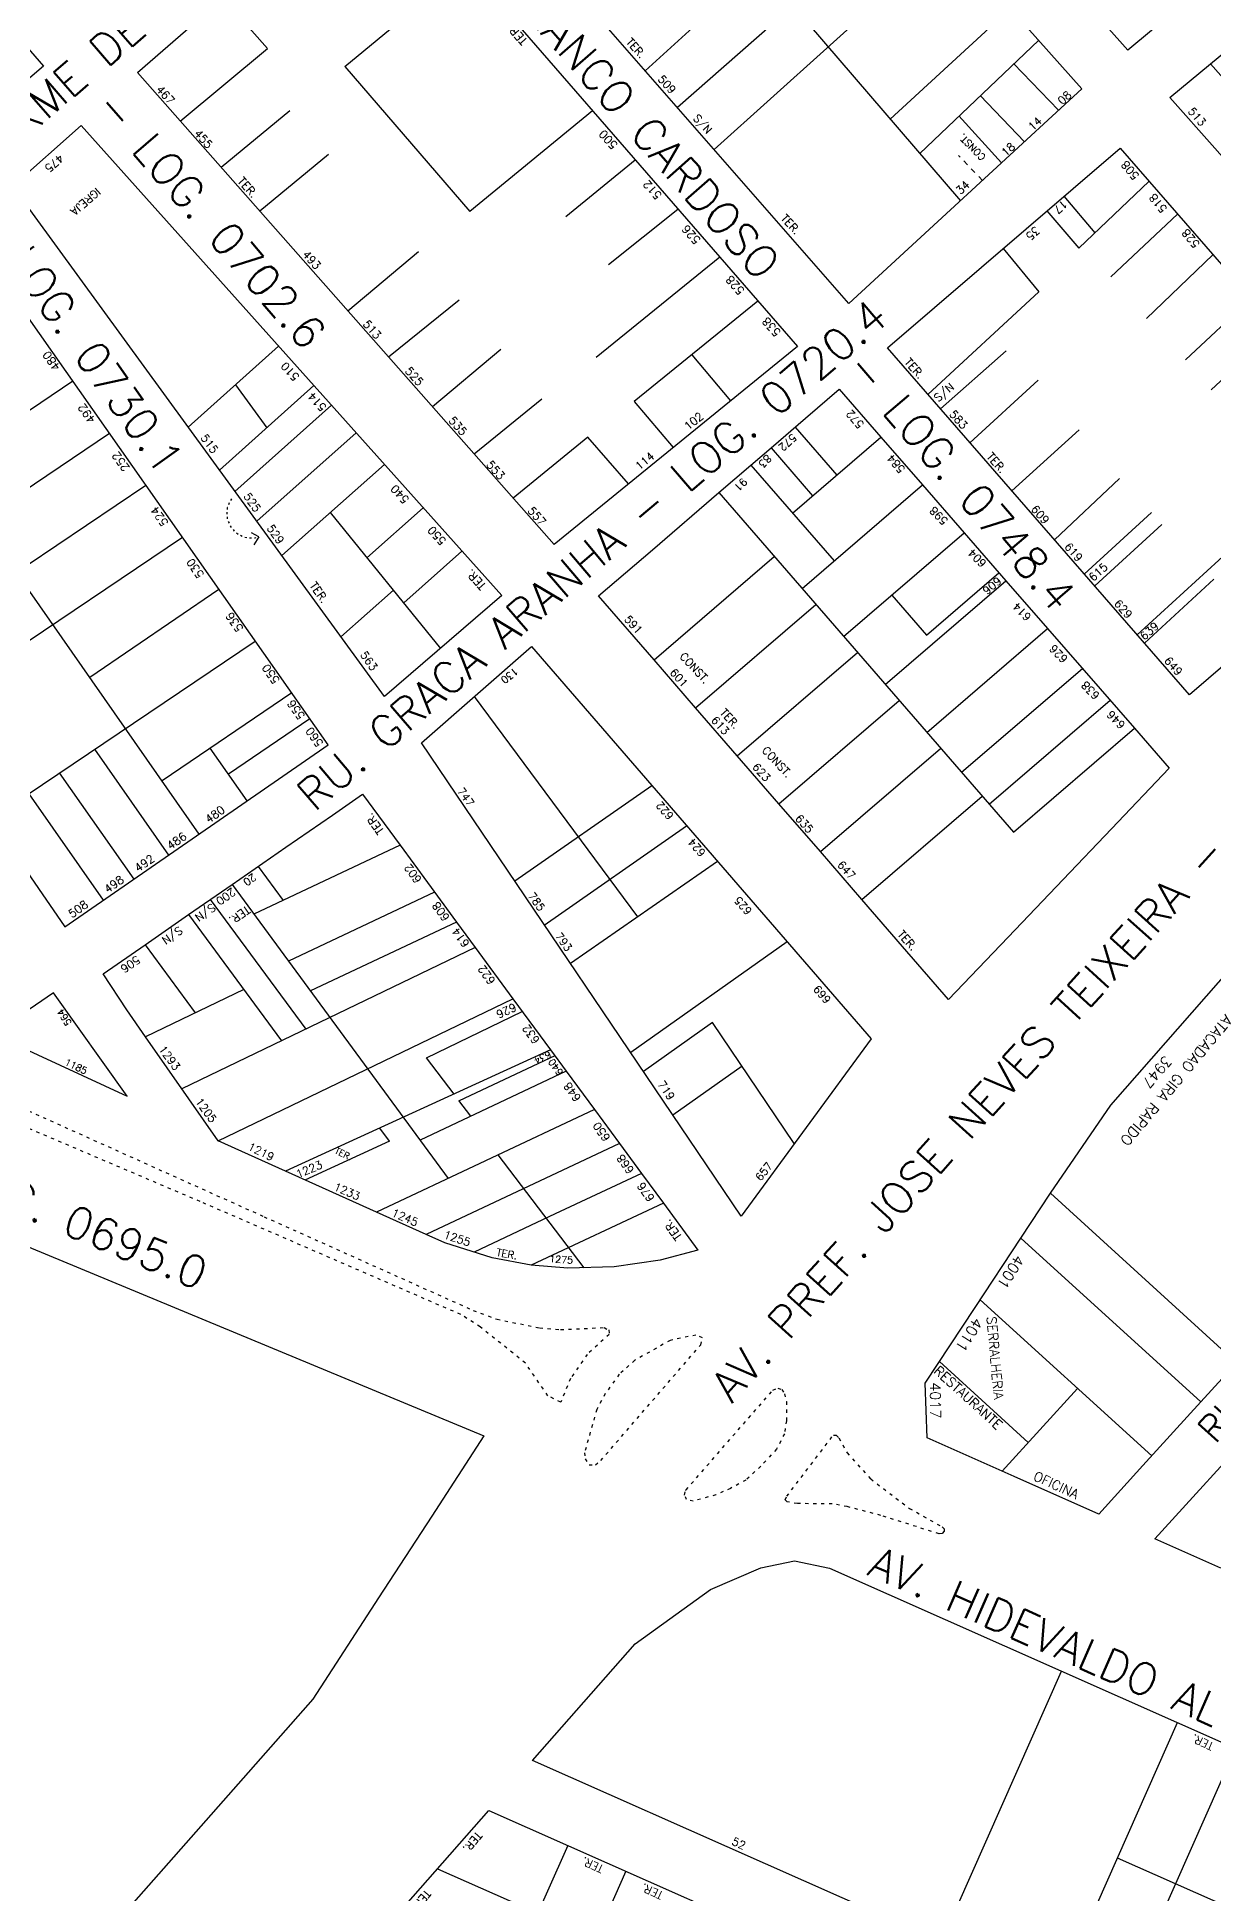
# Model space of a CAD drawing. Extents: x 714896 to 749292, y 8417558 to 8447149.
# Drawn here: x 740214.9 to 740437.4, y 8424591.9 to 8424942.9 of the extents above; entities that cross this region are included whole.
import ezdxf

# ---------------------------------------------------------------- set-up
doc = ezdxf.new("R2010")
doc.units = 0
doc.header["$MEASUREMENT"] = 0
doc.linetypes.add('ACAD_ISO03W100', pattern=[30, 12, -18])
for name, color, linetype in [('LOTE', 7, 'CONTINUOUS'), ('NUM-PORTA', 7, 'CONTINUOUS'), ('QUADRA', 6, 'CONTINUOUS'), ('TEXTO', 7, 'CONTINUOUS'), ('TEXTODERUA', 3, 'CONTINUOUS')]:
    doc.layers.add(name, color=color, linetype=linetype)
doc.styles.add('ROMANS', font='ROMANS.SHX', dxfattribs={"height": 1.5})

msp = doc.modelspace()

# ---------------------------------------------------------------- linework, layer by layer
at = {"layer": 'LOTE', "color": 7}
for p, q in [((740329.92, 8424936.51, 518.57), (740373.74, 8424976.51, 517.75)), ((740380.64, 8424968.78, 517.75), (740335.98, 8424929.57, 518.57)), ((740387.19, 8424961.43, 517.75), (740342.95, 8424921.6, 518.57)), ((740273.09, 8424937.32, 521.75), (740296.15, 8424956.34, 520.94)), ((740258.44, 8424940.72, 521.93), (740250.09, 8424950.22, 522.55)), ((740357.84, 8424948.76, 518.84), (740389.51, 8424911.92, 520.62)), ((740398.94, 8424948.24, 517.75), (740376.25, 8424927.34, 518.97)), ((740241.94, 8424927.01, 521.07), (740258.44, 8424940.72, 521.67)), ((740404.28, 8424942.25, 517.75), (740381.83, 8424920.86, 519.35)), ((740273.09, 8424937.32, 521.75), (740296.73, 8424909.89, 521.64)), ((740408.07, 8424929.03, 520.62), (740399.58, 8424937.85, 518.65)), ((740401.61, 8424923.07, 520.62), (740393.28, 8424931.85, 519.1)), ((740262.7, 8424928.91, 521.66), (740249.73, 8424918.19, 521.07)), ((740319.96, 8424928.92, 520.94), (740296.73, 8424909.89, 521.64)), ((740397.3, 8424919.11, 520.62), (740389.22, 8424927.96, 519.24)), ((740270, 8424920.68, 521.66), (740257.03, 8424909.97, 521.07)), ((740314.87, 8424908.96, 521.56), (740327.99, 8424919.68, 520.94)), ((740411.88, 8424902.97), (740425.19, 8424915.61)), ((740409.08, 8424912.78), (740414.96, 8424905.9)), ((740322.93, 8424899.86, 521.63), (740336.08, 8424910.37, 520.94)), ((740405.86, 8424910.01), (740411.88, 8424902.97)), ((740417.98, 8424897.57), (740430.58, 8424909.42)), ((740287, 8424902.27, 521.56), (740273.67, 8424891.09, 521.07)), ((740343.99, 8424901.27, 520.94), (740320.6, 8424882.28, 521.91)), ((740397.58, 8424902.9), (740404.36, 8424894.72)), ((740424.69, 8424889.7), (740437.28, 8424901.73)), ((740404.36, 8424894.72), (740383.37, 8424875.31)), ((740245.57, 8424792.21, 521.15), (740176.42, 8424891.12, 520.2)), ((740294.71, 8424893.16, 521.59), (740281.37, 8424882.38, 521.07)), ((740351.22, 8424892.98, 520.94), (740327.84, 8424873.99, 521.91)), ((740432.1, 8424881.87), (740444.51, 8424893.43)), ((740436.94, 8424876.19), (740449.41, 8424887.8)), ((740302.59, 8424883.83, 521.66), (740289.7, 8424872.95, 521.07)), ((740398.19, 8424883.56), (740385.75, 8424872.58)), ((740338.7, 8424882.82, 521.91), (740346.06, 8424874.09, 523.1)), ((740221.67, 8424877.8), (740172.12, 8424844.45)), ((740404.23, 8424878.03), (740391.32, 8424866.19)), ((740310.36, 8424874.42, 521.81), (740297.57, 8424864.03, 521.07)), ((740327.84, 8424873.99, 521.91), (740335.2, 8424865.26, 523.1)), ((740178.92, 8424834.56), (740228.57, 8424867.98)), ((740319.02, 8424867.25, 522.13), (740304.92, 8424855.72, 521.07)), ((740326.77, 8424858.4, 523.1), (740319.02, 8424867.25, 522.13)), ((740411.98, 8424868.64), (740399.24, 8424857.09)), ((740419.58, 8424859.43), (740407.3, 8424847.85)), ((740185.72, 8424824.68), (740235.47, 8424858.16)), ((740425.63, 8424853.02), (740412.94, 8424841.37)), ((740427.6, 8424850.76), (740414.91, 8424839.11)), ((740445.38, 8424850.4), (740422.97, 8424829.86)), ((740192.52, 8424814.79), (740242.36, 8424848.34)), ((740224.84, 8424821.85, -1.8), (740249.26, 8424838.52)), ((740437.45, 8424840.37), (740424.31, 8424828.32)), ((740206.13, 8424795.02), (740256.16, 8424828.7)), ((740263.05, 8424818.88), (740238.52, 8424802.28, -1.06)), ((740328.48, 8424776.56, 523.21), (740297.63, 8424818.24, 521.31)), ((740266.5, 8424813.97), (740251.07, 8424803.53, -0.67)), ((740239.81, 8424788.23, 521.15), (740225.8, 8424808.26, 520.96)), ((740254.61, 8424798.46, 521.15), (740247.63, 8424808.45, 521.05)), ((740233.23, 8424783.68, 521.15), (740219.16, 8424803.79, 520.95)), ((740227.47, 8424779.7, 521.15), (740213.41, 8424799.81, 520.95)), ((740331.18, 8424801.34, 521.31), (740305.25, 8424783.31, 522.95)), ((740283.54, 8424790.08), (740255.9, 8424777.05)), ((740343.57, 8424787.03, 521.31), (740315.78, 8424767.74, 522.95)), ((740290.06, 8424781.22), (740262.42, 8424768.19)), ((740294.21, 8424775.58), (740266.57, 8424762.56)), ((740356.74, 8424771.84, 521.31), (740327.16, 8424750.89, 522.95)), ((740297.77, 8424770.75), (740242.28, 8424744.05)), ((740253.96, 8424762.82), (740235.42, 8424753.9)), ((740249.14, 8424734.2), (740304.88, 8424761.08)), ((740288.52, 8424749.92), (740306.66, 8424758.67)), ((740342.62, 8424756.59), (740329.55, 8424747.33)), ((740312, 8424751.42), (740261.9, 8424728.45)), ((740312.83, 8424750.29), (740294.73, 8424741.77)), ((740314.96, 8424747.39), (740287.31, 8424734.37)), ((740348.22, 8424748.3), (740335.15, 8424739.05)), ((740320.29, 8424740.14), (740279.07, 8424720.72)), ((740281.57, 8424734.16), (740265.55, 8424726.81)), ((740325.04, 8424733.7), (740288.49, 8424716.48)), ((740329.19, 8424728.06), (740312.9, 8424720.39)), ((740333.33, 8424722.42), (740308.34, 8424710.74)), ((740312.9, 8424720.39), (740297.57, 8424713.17))]:
    msp.add_line(p, q, dxfattribs=at)
at = {"layer": 'LOTE', "color": 7, "ltscale": 0.1}
for p, q in [((740389.47, 8424920.17, 519.76), (740389.15, 8424920.5, 519.71)), ((740390.87, 8424918.72, 519.98), (740390.17, 8424919.45, 519.86)), ((740392.27, 8424917.25, 520.26), (740391.57, 8424917.98, 520.11)), ((740393.68, 8424915.77, 520.62), (740392.97, 8424916.51, 520.43))]:
    msp.add_line(p, q, dxfattribs=at)
at = {"layer": 'LOTE', "color": 7, "ltscale": 0.3}
for p, q in [((740315.25, 8424601), (740292.54, 8424549.81)), ((740290.61, 8424596.61, 517.02), (740309.57, 8424588.2, 517.02)), ((740326.21, 8424596.13, 517.02), (740303.51, 8424544.94, 517.02))]:
    msp.add_line(p, q, dxfattribs=at)
at = {"layer": 'LOTE', "color": 7, "linetype": 'CONTINUOUS'}
msp.add_lwpolyline([(740436.82, 8424937.84), (740445.09, 8424928.52)], dxfattribs=at)
at = {"layer": 'LOTE', "color": 7}
for points in [[(740260.56, 8424884.44), (740243.48, 8424869.11)], [(740267.23, 8424876.99), (740249.37, 8424861.03)], [(740270.56, 8424873.26), (740252.32, 8424856.99)]]:
    msp.add_lwpolyline(points, dxfattribs=at)
at = {"layer": 'LOTE', "color": 7, "flags": 128}
for points in [[(740252.41, 8424877.13), (740258.32, 8424869.03)], [(740357.77, 8424852.9), (740374.48, 8424867.25)], [(740358.25, 8424869.13), (740366.11, 8424860.07)], [(740353.7, 8424865.22), (740361.56, 8424856.16)], [(740349.9, 8424861.97), (740365.63, 8424843.84)], [(740343.83, 8424856.76), (740399.53, 8424792.55)], [(740359.56, 8424838.63), (740382.36, 8424858.2)], [(740367.43, 8424829.56), (740390.24, 8424849.16)], [(740331.58, 8424825.14), (740354.32, 8424844.67)], [(740383.08, 8424829.82), (740396.81, 8424841.62)], [(740375.29, 8424820.5), (740398.13, 8424840.11)], [(740339.44, 8424816.08), (740362.18, 8424835.61)], [(740376.53, 8424837.38), (740383.08, 8424829.82)], [(740383.15, 8424811.43), (740406.01, 8424831.06)], [(740347.31, 8424807.02), (740370.05, 8424826.54)], [(740389.71, 8424803.88), (740412.58, 8424823.52)], [(740355.17, 8424797.95), (740377.91, 8424817.48)], [(740394.96, 8424797.85), (740417.84, 8424817.49)], [(740399.53, 8424792.55), (740422.43, 8424812.21)], [(740363.03, 8424788.89), (740385.77, 8424808.41)], [(740370.9, 8424779.82), (740393.64, 8424799.35)], [(740256.7, 8424786.08), (740261.43, 8424779.66)], [(740251.76, 8424782.67), (740292.65, 8424727.12)], [(740247.65, 8424779.82), (740265.69, 8424755.31)], [(740243.54, 8424776.98), (740261.11, 8424753.11)], [(740235.32, 8424771.29), (740244.8, 8424758.41)], [(740293.75, 8424743.05), (740288.52, 8424749.92)], [(740296.92, 8424738.9), (740294.68, 8424741.84)], [(740281.57, 8424734.16), (740279.7, 8424736.61)], [(740318.34, 8424710.23), (740302.07, 8424731.56)]]:
    msp.add_lwpolyline(points, dxfattribs=at)
at = {"layer": 'LOTE', "color": 7, "linetype": 'CONTINUOUS', "flags": 128}
for points in [[(740256.44, 8424851.33), (740275.23, 8424868.05)], [(740261.15, 8424844.87), (740280.57, 8424862.09)], [(740270.33, 8424853.01), (740291.2, 8424827.32)], [(740277.28, 8424844.46), (740287.91, 8424853.89)], [(740256.82, 8424848.39), (740255.46, 8424849.18)], [(740256.82, 8424848.39), (740255.89, 8424846.89)], [(740284.22, 8424835.92), (740295.24, 8424845.69)], [(740272.34, 8424829.51), (740282.27, 8424838.32)], [(740358.1, 8424733.7), (740342.62, 8424756.59)]]:
    msp.add_lwpolyline(points, dxfattribs=at)
at = {"layer": 'LOTE', "color": 7, "linetype": 'ACAD_ISO03W100', "ltscale": 0.03, "flags": 128}
msp.add_lwpolyline([(740251.63, 8424855.58), (740251.28, 8424855.02), (740250.87, 8424853.93), (740250.75, 8424852.72), (740250.88, 8424851.73), (740251.38, 8424850.5), (740252.18, 8424849.48), (740253, 8424848.85), (740254.12, 8424848.36), (740254.8, 8424848.22), (740256.16, 8424848.24), (740256.82, 8424848.39)], dxfattribs=at)
at = {"layer": 'LOTE', "color": 7, "linetype": 'CONTINUOUS', "elevation": 522.95, "flags": 128}
msp.add_lwpolyline([(740310.8, 8424774.99), (740337.73, 8424793.78)], dxfattribs=at)
at = {"layer": 'LOTE', "color": 7, "linetype": 'ACAD_ISO03W100', "ltscale": 0.05, "elevation": 517.33}
msp.add_lwpolyline([(740177.7, 8424755.87), (740257.82, 8424719.87), (740297.37, 8424702.16), (740301.88, 8424700.48), (740309.95, 8424698.85), (740313.88, 8424698.53), (740322.11, 8424698.91), (740323, 8424698.46), (740323.08, 8424697.63), (740318.95, 8424693.85), (740315.77, 8424689.28), (740313.93, 8424684.78), (740313.93, 8424684.78), (740311.51, 8424686.03), (740307.24, 8424692.17), (740298.7, 8424699.05), (740295, 8424701.39), (740245.71, 8424722.75), (740182.12, 8424749.84)], dxfattribs=at)
at = {"layer": 'LOTE', "color": 7, "ltscale": 0.3}
for points, elevation in [([(740441.73, 8424692.27), (740441.73, 8424692.27), (740406.53, 8424724.29)], 512.45), ([(740400.97, 8424715.83), (740435, 8424684.87)], 512.45), ([(740393.25, 8424704.15), (740425.69, 8424674.64)], 512.45), ([(740385.54, 8424692.47), (740402.34, 8424677.18)], 512.45), ([(740397.42, 8424671.77), (740411.65, 8424687.41)], 512.45), ([(740385.93, 8424582.77), (740408.63, 8424633.96)], 517.02), ([(740407.86, 8424573.04), (740430.57, 8424624.23)], 517.02), ([(740441.54, 8424619.36), (740418.83, 8424568.17)], 517.02), ([(740452.13, 8424584.04), (740419.22, 8424598.63)], 517.02)]:
    msp.add_lwpolyline(points, dxfattribs=dict(at, elevation=elevation))
at = {"layer": 'LOTE', "color": 7, "linetype": 'ACAD_ISO03W100', "ltscale": 0.05}
for points, elevation in [([(740321.5, 8424673.76), (740340.39, 8424695.66), (740340.75, 8424696.97), (740339.5, 8424697.5), (740334.62, 8424696.49), (740327.95, 8424692.73), (740324.99, 8424690.08), (740322.35, 8424686.43), (740320.73, 8424683.45), (740318.43, 8424675.25), (740318.54, 8424674.09), (740319.29, 8424672.96), (740320.49, 8424672.96), (740321.5, 8424673.76)], 517.19), ([(740337.63, 8424668.24), (740354.06, 8424687.1), (740354.97, 8424687.45), (740355.71, 8424687.18), (740356.23, 8424686.41), (740356.6, 8424684.91), (740356.62, 8424681.31), (740356.23, 8424678.83), (740354.76, 8424675.92), (740351.74, 8424672.7), (740348.94, 8424670.09), (740346.04, 8424668.51), (740343.24, 8424667.28), (740338.97, 8424666.11), (740337.74, 8424666.38), (740337.35, 8424667.25), (740337.53, 8424668.09), (740337.63, 8424668.24)], 517.3), ([(740385.47, 8424659.93), (740374.46, 8424663.39), (740368.12, 8424665.07), (740365.27, 8424665.6), (740358.68, 8424665.63), (740356.76, 8424665.97), (740356.38, 8424666.37), (740356.67, 8424667.02), (740365.48, 8424678.57), (740366.01, 8424678.57), (740366.54, 8424678.05), (740368.09, 8424675.21), (740372.55, 8424670.29), (740379.88, 8424664.73), (740386.07, 8424661.23), (740386.43, 8424660.86), (740386.43, 8424660.41), (740386.09, 8424659.98), (740385.47, 8424659.93)], 517.6)]:
    msp.add_lwpolyline(points, close=True, dxfattribs=dict(at, elevation=elevation))
at = {"layer": 'QUADRA', "color": 6}
for points in [[(740216.13, 8424937.36), (740202.43, 8424925.72), (740109.13, 8425056.95), (740111.14, 8425058.4), (740216.13, 8424937.36)], [(740332.91, 8425022.33), (740412.49, 8424933.09), (740368.41, 8424892.49), (740288.97, 8424983.34), (740332.91, 8425022.33)], [(740358.68, 8424884.38), (740312.69, 8424846.92), (740233.89, 8424936.15), (740279.36, 8424975.67), (740358.68, 8424884.38)], [(740506.02, 8424899.04), (740497.86, 8424890.16), (740489.69, 8424881.28), (740481.53, 8424872.41), (740471.37, 8424883.85), (740461.51, 8424894.96), (740453.55, 8424903.94), (740442.93, 8424915.9), (740437.62, 8424921.89), (740429.13, 8424931.45), (740436.82, 8424937.84), (740456.83, 8424954.47), (740464.54, 8424945.78), (740472.51, 8424936.81), (740480.47, 8424927.83), (740488.44, 8424918.86), (740497.23, 8424908.95), (740506.02, 8424899.04)], [(740223.2, 8424926.16), (740302.78, 8424837.28), (740280.59, 8424818.2), (740210.28, 8424914.67), (740223.2, 8424926.16)], [(740476.86, 8424856.31), (740432.85, 8424818.52), (740375.7, 8424884.12), (740419.7, 8424921.9), (740476.86, 8424856.31)], [(740220.15, 8424774.64), (740269.95, 8424809.06), (740200.61, 8424907.78), (740151.71, 8424874.11), (740220.15, 8424774.64)], [(740387.28, 8424760.94), (740378.57, 8424770.98), (740370.9, 8424779.82), (740363.03, 8424788.89), (740355.17, 8424797.95), (740347.31, 8424807.02), (740339.44, 8424816.08), (740331.58, 8424825.14), (740321.09, 8424837.23), (740331.26, 8424845.96), (740343.83, 8424856.76), (740349.9, 8424861.97), (740353.7, 8424865.22), (740360.24, 8424870.84), (740366.6, 8424876.3), (740374.48, 8424867.25), (740382.36, 8424858.2), (740390.24, 8424849.16), (740398.13, 8424840.11), (740406.01, 8424831.06), (740412.93, 8424823.12), (740422.43, 8424812.21), (740429, 8424804.67), (740418.07, 8424793.22), (740408.94, 8424783.65), (740398.52, 8424772.72), (740387.28, 8424760.94)], [(740308.39, 8424827.65), (740372.63, 8424753.49), (740348.03, 8424719.99), (740287.57, 8424809.43), (740308.39, 8424827.65)], [(740231.94, 8424742.69), (740217.97, 8424762.21), (740206.5, 8424754.4), (740231.94, 8424742.69)]]:
    msp.add_lwpolyline(points, close=True, dxfattribs=at)
for points, elevation in [([(740433.85, 8424950.98), (740421.16, 8424940.43), (740421.16, 8424940.43), (740409.87, 8424953.15)], 516.84), ([(740438.77, 8424653.42), (740426.3, 8424658.96), (740446.5, 8424681.16)], 512.45)]:
    msp.add_lwpolyline(points, dxfattribs=dict(at, elevation=elevation))
for points, elevation in [([(740383.2, 8424678.07), (740382.87, 8424688.43), (740392.3, 8424702.71), (740400.97, 8424715.83), (740406.53, 8424724.29), (740417.95, 8424740.94), (740441.06, 8424767.24), (740447.65, 8424774.76), (740467.22, 8424797.11), (740480.6, 8424812.38), (740506.49, 8424788.82), (740519.12, 8424777.33), (740485.47, 8424740.35), (740478.74, 8424732.95), (740459.94, 8424712.29), (740441.73, 8424692.27), (740435, 8424684.87), (740424.04, 8424672.82), (740415.7, 8424663.66), (740399.7, 8424670.75), (740383.2, 8424678.07)], 512.45), ([(740440.77, 8424558.44), (740308.61, 8424617.07), (740318.3, 8424628.09), (740327.99, 8424639.1), (740342.22, 8424649.41), (740351.78, 8424653.51), (740358.11, 8424654.82), (740364.76, 8424653.43), (740463.48, 8424609.63), (740440.77, 8424558.44)], 517.02), ([(740300.31, 8424607.63), (740435.91, 8424547.47), (740413.2, 8424496.28), (740261.54, 8424563.56), (740300.31, 8424607.63)], 517.02)]:
    msp.add_lwpolyline(points, close=True, dxfattribs=dict(at, elevation=elevation))
at = {"layer": 'QUADRA', "linetype": 'CONTINUOUS'}
msp.add_lwpolyline([(740276.43, 8424799.74), (740283.54, 8424790.08), (740288.72, 8424783.05), (740294.21, 8424775.58), (740297.77, 8424770.75), (740304.88, 8424761.08), (740312, 8424751.42), (740314.96, 8424747.39), (740320.29, 8424740.14), (740325.04, 8424733.7), (740329.19, 8424728.06), (740333.33, 8424722.42), (740339.85, 8424713.57), (740332.72, 8424711.67), (740324.03, 8424710.38), (740315.28, 8424710.15), (740308.34, 8424710.74), (740300.96, 8424712.11), (740291.99, 8424714.91), (740288.49, 8424716.48), (740279.07, 8424720.72), (740261.9, 8424728.45), (740249.14, 8424734.2), (740243.62, 8424742.13), (740235.42, 8424753.9), (740231.87, 8424758.99), (740227.39, 8424765.8), (740235.32, 8424771.29), (740243.54, 8424776.98), (740251.76, 8424782.67), (740261.95, 8424789.72), (740270.75, 8424795.81)], close=True, dxfattribs=at)
at = {"layer": 'QUADRA', "color": 6, "linetype": 'CONTINUOUS'}
msp.add_lwpolyline([(740151.93, 8424739.56), (740299.37, 8424678.47), (740289.52, 8424663.27), (740279.49, 8424647.81), (740267.06, 8424628.64), (740229.83, 8424586.5)], dxfattribs=at)

# ---------------------------------------------------------------- texts
at = {"layer": 'NUM-PORTA', "color": 7, "style": 'ROMANS'}
for s, height, rotation, p in [('467', 1.525, 311.9182, (740237.3, 8424932.9)), ('509', 1.485, 312.6631, (740332.17, 8424934.83)), ('08', 1.513, 43.0369, (740408.79, 8424929.97)), ('S/N', 1.485, 312.6631, (740338.85, 8424927.44)), ('14', 1.512, 43.0283, (740403.18, 8424925.06)), ('455', 1.526, 312.0123, (740244.48, 8424924.57)), ('500', 1.545, 132.0554, (740324.8, 8424922.53)), ('18', 1.513, 42.5271, (740398.11, 8424920.21)), ('475', 1.495, 220.5335, (740219.12, 8424920.85)), ('508', 1.515, 130.0047, (740423.43, 8424916.69)), ('512', 1.545, 132.0397, (740333.14, 8424913.04)), ('34', 1.512, 43.0199, (740389.52, 8424913.01)), ('17', 1.516, 222.7994, (740408.89, 8424912.2)), ('518', 1.515, 129.9111, (740428.71, 8424910.46)), ('526', 1.545, 132.0397, (740340.49, 8424904.58)), ('35', 1.516, 222.7994, (740403.65, 8424907.21)), ('528', 1.514, 129.8951, (740434.89, 8424903.79)), ('528', 1.545, 132.0397, (740348.79, 8424895.02)), ('513', 1.526, 312.0203, (740276.38, 8424888.54)), ('538', 1.545, 132.0397, (740355.66, 8424887.12)), ('480', 1.537, 125.494, (740219.38, 8424880.48)), ('510', 1.514, 132.5833, (740264.59, 8424878.72)), ('525', 1.526, 312.0061, (740284.37, 8424879.68)), ('S/N', 1.515, 39.9088, (740385.29, 8424873.81)), ('492', 1.537, 125.4927, (740226.04, 8424870.54)), ('514', 1.514, 132.5833, (740269.73, 8424872.98)), ('535', 1.526, 311.9994, (740292.59, 8424870.31)), ('102', 1.516, 39.1438, (740338.03, 8424868.46)), ('572', 1.484, 131.1859, (740371.38, 8424869.71)), ('583', 1.515, 311.6939, (740387.3, 8424871.51)), ('515', 1.514, 306.5815, (740245.73, 8424867.12)), ('572', 1.438, 222.6589, (740357.72, 8424868.03)), ('252', 1.536, 125.4779, (740232.47, 8424861.45)), ('553', 1.526, 312.0034, (740299.75, 8424861.96)), ('114', 1.516, 39.1438, (740328.77, 8424860.91)), ('83', 1.438, 225.6695, (740352.9, 8424864.09)), ('584', 1.484, 131.1859, (740379.14, 8424861.24)), ('91', 1.438, 225.6695, (740348.32, 8424859.65)), ('525', 1.514, 305.2572, (740253.85, 8424856.07)), ('524', 1.537, 125.4826, (740239.8, 8424851.08)), ('557', 1.526, 311.9203, (740307.55, 8424853.26)), ('598', 1.486, 134.6832, (740387.26, 8424851.54)), ('609', 1.514, 311.6757, (740402.75, 8424853.56)), ('529', 1.514, 305.2572, (740258.26, 8424850.03)), ('604', 1.486, 134.6784, (740394.56, 8424843.52)), ('619', 1.514, 311.6846, (740409.07, 8424846.47)), ('530', 1.537, 125.4826, (740246.57, 8424841.28)), ('615', 1.514, 41.6846, (740414.63, 8424839.88)), ('606', 1.486, 220.3133, (740396.48, 8424840.96)), ('614', 1.487, 134.6831, (740403.03, 8424833.38)), ('629', 1.514, 311.6846, (740418.46, 8424835.71)), ('536', 1.537, 125.4822, (740253.98, 8424831.11)), ('591', 1.488, 312.5555, (740325.82, 8424832.72)), ('639', 1.5, 41.7431, (740424.3, 8424828.75)), ('626', 1.487, 134.6831, (740409.94, 8424825.44)), ('550', 1.537, 125.4822, (740260.87, 8424821.31)), ('649', 1.51, 311.7431, (740427.95, 8424824.91)), ('130', 1.366, 218.7491, (740305.19, 8424823.79)), ('601', 1.492, 312.3552, (740334.44, 8424822.67)), ('638', 1.487, 134.6831, (740415.97, 8424818.53)), ('556', 1.537, 125.4822, (740265.63, 8424814.54)), ('613', 1.492, 312.319, (740342.25, 8424813.65)), ('646', 1.487, 134.6831, (740420.81, 8424812.97)), ('560', 1.537, 125.4822, (740269.1, 8424809.37)), ('623', 1.493, 312.3264, (740350.05, 8424804.81)), ('747', 1.463, 306.064, (740294.28, 8424800.29)), ('480', 1.537, 35.4822, (740247.36, 8424794.15)), ('622', 1.455, 131.0115, (740335.38, 8424795.7)), ('486', 1.537, 35.4822, (740240.13, 8424789.15)), ('635', 1.493, 312.2797, (740358.16, 8424795.07)), ('624', 1.455, 131.0115, (740341.43, 8424788.72)), ('492', 1.537, 35.4822, (740234.02, 8424784.93)), ('602', 1.513, 126.05, (740287.71, 8424783.61)), ('498', 1.537, 35.4822, (740228.26, 8424780.95)), ('200', 1.513, 215, (740251.76, 8424782.13)), ('20', 1.4, 215, (740255.7, 8424784.84)), ('508', 1.537, 35.4822, (740221.49, 8424776.27)), ('S/N', 1.513, 215, (740247.97, 8424779.19)), ('608', 1.513, 126.05, (740293, 8424776.43)), ('785', 1.463, 306.064, (740307.65, 8424780.52)), ('625', 1.455, 131.1231, (740350.19, 8424777.72)), ('S/N', 1.513, 215, (740241.73, 8424774.87)), ('614', 1.512, 126.0286, (740296.76, 8424771.5)), ('793', 1.463, 306.064, (740312.78, 8424772.92)), ('506', 1.513, 215, (740233.71, 8424769.32)), ('622', 1.513, 126.0386, (740301.66, 8424764.46)), ('669', 1.455, 131.3796, (740365.13, 8424760.97)), ('564', 1.3, 122.876, (740221.5, 8424756.52)), ('626', 1.512, 204.9575, (740305.09, 8424760.31)), ('632', 1.512, 126.0097, (740310.05, 8424753.24)), ('634', 1.3, 205.7503, (740311.72, 8424751.28)), ('1185', 1.3, 334.3968, (740219.97, 8424748.64)), ('640', 1.3, 125.8584, (740314.48, 8424747.17)), ('648', 1.511, 125.8584, (740317.86, 8424742.31)), ('719', 1.5, 304.7026, (740332.18, 8424744.91)), ('650', 1.511, 125.8584, (740323.39, 8424734.79)), ('668', 1.511, 125.8584, (740327.89, 8424728.67)), ('657', 1.455, 51.4971, (740351.75, 8424726.5)), ('1233', 1.511, 336.2887, (740270.84, 8424725.01)), ('676', 1.511, 125.8584, (740331.78, 8424723.39)), ('1245', 1.511, 336.2887, (740281.79, 8424720.08)), ('1255', 1.511, 341.7062, (740291.66, 8424715.87)), ('1275', 1.3, 356.2107, (740311.75, 8424711.29))]:
    msp.add_text(s, height=height, rotation=rotation, dxfattribs=at).set_placement(p)
at = {"layer": 'NUM-PORTA', "style": 'ROMANS'}
for s, height, rotation, p in [('513', 1.5, 311.0653, (740432.43, 8424928.78)), ('493', 1.526, 312.0106, (740264.94, 8424901.71)), ('540', 1.514, 132.5833, (740285.36, 8424855.53)), ('550', 1.514, 132.5833, (740292.37, 8424847.7)), ('563', 1.514, 305.2572, (740275.92, 8424826.09)), ('647', 1.494, 312.3704, (740366.13, 8424786.3)), ('1293', 1.501, 306.1674, (740237.83, 8424751.53)), ('3947', 2, 229.4535, (740428.17, 8424750.48)), ('1205', 1.501, 306.1674, (740244.72, 8424741.64)), ('1219', 1.506, 333.8565, (740254.61, 8424732.61)), ('1223', 1.506, 22.7722, (740264.25, 8424727.15)), ('4001', 2, 237.854, (740400, 8424712.88)), ('4011', 2, 237.854, (740392.16, 8424701)), ('4017', 2, 270.1615, (740383.77, 8424688.58, -512.45)), ('52', 1.502, 335.4741, (740346.13, 8424601.25))]:
    msp.add_text(s, height=height, rotation=rotation, dxfattribs=at).set_placement(p)
at = {"layer": 'TEXTO', "style": 'ROMANS'}
for s, height, rotation, p in [('TER.', 1.545, 132.0647, (740307.75, 8424942.27)), ('TER.', 1.483, 312.7232, (740326.18, 8424941.83, -518.57)), ('CONST.', 1.311, 134.2354, (740394.4, 8424920.3)), ('TER.', 1.526, 312.0106, (740252.72, 8424915.55)), ('IGREJA', 1.502, 220.7275, (740226.07, 8424914.49)), ('TER.', 1.486, 312.6629, (740355.45, 8424908.52)), ('TER.', 1.515, 311.8003, (740378.83, 8424881.34)), ('TER.', 1.514, 311.684, (740394.34, 8424863.49)), ('TER.', 1.514, 132.5833, (740299.92, 8424839.26)), ('TER.', 1.514, 305.2572, (740266.36, 8424839.21)), ('CONST.', 1.486, 312.8723, (740336.3, 8424825.7)), ('TER.', 1.49, 312.7115, (740343.95, 8424815.07)), ('CONST.', 1.492, 312.6814, (740351.87, 8424807.95)), ('TER.', 1.51, 125.7757, (740280.6, 8424792.86)), ('TER.', 1.501, 215, (740254.49, 8424778.72)), ('TER.', 1.494, 312.3704, (740377.53, 8424773.16)), ('ATACADAO GIRA RAPIDO', 2, 230.1347, (740439.55, 8424758.21)), ('TER.', 1.2, 333.665, (740271.06, 8424731.97)), ('TER.', 1.5, 125.8584, (740336.92, 8424716.08)), ('TER.', 1.4, 349.8729, (740301.69, 8424712.48)), ('SERRALHERIA', 1.8, 275.1074, (740394.48, 8424700.93, 512.45)), ('RESTAURANTE', 1.8, 317.6137, (740384.33, 8424690.52, 512.45)), ('OFICINA', 1.8, 335.4414, (740403.14, 8424670.19, 512.45)), ('TER.', 1.502, 155.4741, (740437.56, 8424620.33)), ('TER.', 1.502, 230.3921, (740298, 8424603.77)), ('TER.', 1.502, 155.4741, (740322.19, 8424597.12)), ('TER.', 1.502, 230.3921, (740288.33, 8424592.77)), ('TER.', 1.502, 155.4741, (740333.44, 8424592.13))]:
    msp.add_text(s, height=height, rotation=rotation, dxfattribs=at).set_placement(p)
at = {"layer": 'TEXTODERUA', "style": 'ROMANS'}
for s, height, rotation, p in [('RU. GUILHERME DE ALMEIDA - LOG.0716.6', 6, 40.8134, (740177.83, 8424893.55)), ('RU. FRANCO CARDOSO', 6, 311.2648, (740291.64, 8424964.49)), ('- LOG. 0702.6', 6, 310.7918, (740225.47, 8424929.62)), ('- LOG. 0730.1', 6, 305.5336, (740202.53, 8424909.4)), ('RU. GRACA ARANHA - LOG. 0720.4    ', 6, 40.4857, (740267.33, 8424796.22)), ('- LOG. 0748.4  ', 6, 310.5323, (740367.48, 8424880.28)), ('AV. PREF. JOSE NEVES TEIXEIRA - LOG. 2600-4', 6, 47.8769, (740346.3, 8424684.45)), ('AV. DEOLINDA MARTINS - LOG. 0695.0', 6, 337.2656, (740100.97, 8424766.42)), ('RU.08-BRASILIA-LOG.', 5, 48.0423, (740437.71, 8424676.74)), ('AV. HIDEVALDO ALVES BOA SORTE - LOG. 2102.9', 6, 336.2447, (740371.66, 8424652.29))]:
    msp.add_text(s, height=height, rotation=rotation, dxfattribs=at).set_placement(p)

doc.saveas('drawing.dxf')
